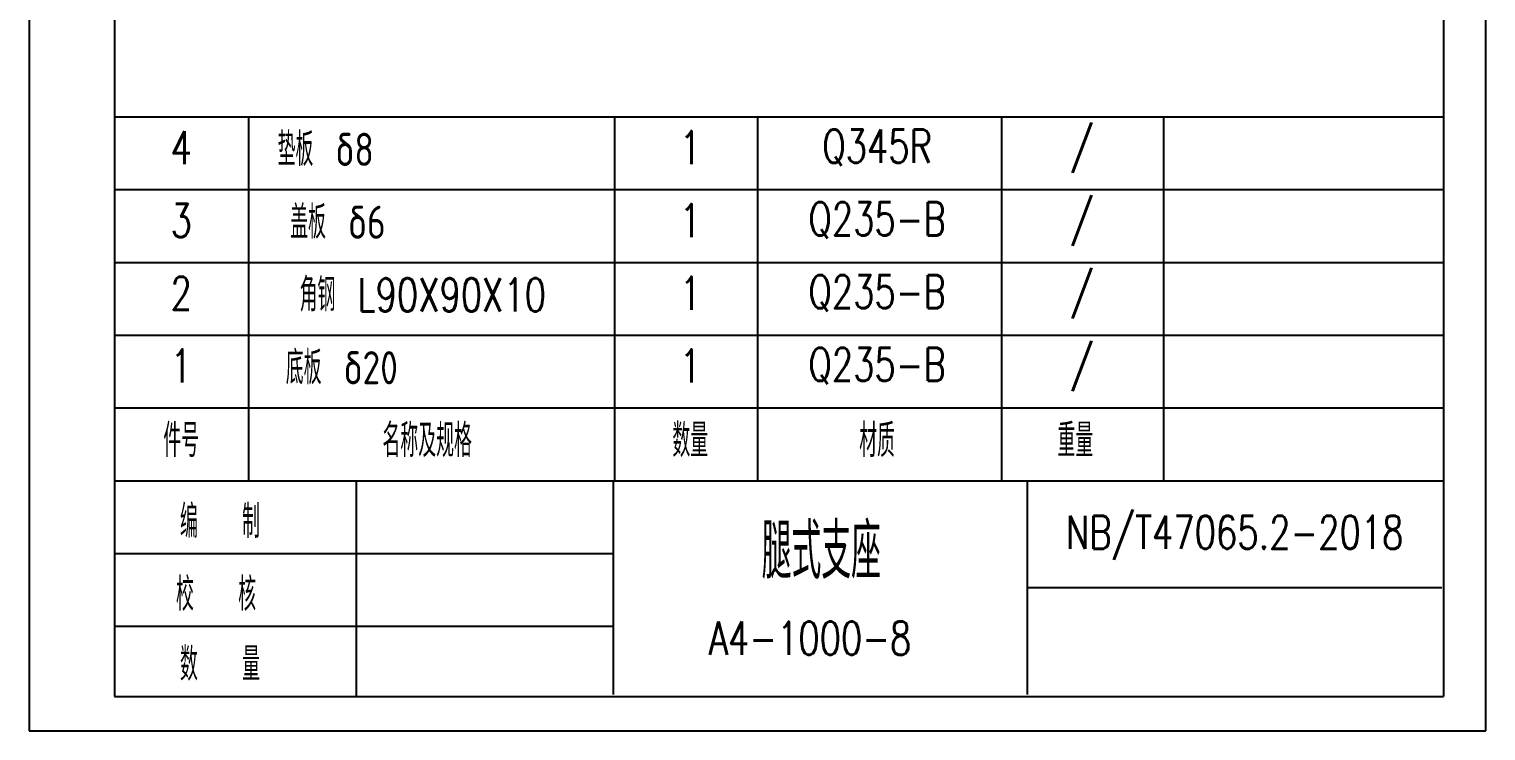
# Model space of a CAD drawing. Header units: millimetres. Extents: x 1541 to 38856, y -668 to 24805.
# Drawn here: x 36859 to 38856, y 17245 to 18207 of the extents above; entities that cross this region are included whole.
import ezdxf
from ezdxf.enums import TextEntityAlignment as Align

# ---------------------------------------------------------------- set-up
doc = ezdxf.new("R2010")
doc.units = ezdxf.units.MM
doc.layers.add('1', color=2, linetype='Continuous')
doc.layers.add('2', color=1, linetype='Continuous')
doc.styles.add('HZ', font='txt.shx', dxfattribs={"width": 0.7, "bigfont": 'gbcbig.shx'})

msp = doc.modelspace()

# ---------------------------------------------------------------- linework, layer by layer
at = {"color": 1, "linetype": 'ByBlock', "lineweight": -3, "ltscale": 0.5}
msp.add_line((36859.05, 20102), (36859.05, 17244.93), dxfattribs=at)
at = {"layer": '1', "color": 1, "linetype": 'ByBlock', "lineweight": -3}
for p, q in [((38855.82, 17244.93), (38855.82, 20102)), ((37159.7, 18086.5), (37159.7, 17587.81)), ((37661.44, 18086.5), (37661.44, 17587.81)), ((37857.44, 18086.5), (37857.44, 17587.81)), ((38191.93, 18086.5), (38191.93, 17587.81)), ((38414.06, 18086.5), (38414.06, 17587.81)), ((36976.08, 17986.77), (38797.52, 17986.77)), ((36976.08, 17887.03), (38797.52, 17887.03)), ((36976.08, 17787.29), (38797.52, 17787.29)), ((36976.08, 17687.55), (38797.52, 17687.55)), ((36976.08, 17587.81), (38797.52, 17587.81)), ((37307.7, 17290.93), (37307.7, 17587.81)), ((36976.08, 17488.07), (37660.02, 17488.07)), ((36976.08, 17388.33), (37660.02, 17388.33)), ((37095.56, 17292.24), (38797.52, 17292.24)), ((36859.05, 17244.93), (38855.82, 17244.93))]:
    msp.add_line(p, q, dxfattribs=at)
at = {"layer": '1', "color": 0, "linetype": 'ByBlock', "lineweight": -3}
for p, q in [((36976.08, 20060.13), (36976.08, 17292.24)), ((38797.52, 20060.13), (38797.52, 17292.24)), ((36976.08, 18086.5), (38797.52, 18086.5)), ((36976.08, 17292.24), (38795.28, 17292.24))]:
    msp.add_line(p, q, dxfattribs=at)
at = {"layer": '2', "color": 1, "linetype": 'ByBlock', "lineweight": -3}
for p, q in [((37660.02, 17294.9), (37660.02, 17587.81)), ((38227.65, 17294.9), (38227.65, 17587.81)), ((38227.65, 17441.35), (38795.28, 17441.35))]:
    msp.add_line(p, q, dxfattribs=at)

# ---------------------------------------------------------------- texts
at = {"layer": '1', "color": 1, "linetype": 'ByBlock', "lineweight": -3, "style": 'HZ', "width": 0.75}
for s, height, p in [('/', 45.41, (38302.23, 18044.22)), ('4', 45.41, (37067.55, 18044.22)), ('1', 45.41, (37765.28, 18044.22)), ('/', 45.41, (38302.23, 17944.48)), ('3', 45.41, (37067.55, 17944.48)), ('盖板 δ6', 45.41, (37282.3, 17944.48)), ('1', 45.41, (37765.28, 17944.48)), ('Q235-B', 45.41, (38021.38, 17944.48)), ('/', 45.41, (38302.23, 17844.74)), ('2', 45.41, (37067.55, 17844.74)), ('角钢 L90X90X10', 45.4104, (37398.68, 17844.74)), ('1', 45.41, (37765.28, 17844.74)), ('Q235-B', 45.41, (38021.38, 17844.74)), ('/', 45.41, (38302.23, 17745)), ('1', 45.41, (37067.55, 17745)), ('底板 δ20', 45.41, (37287.69, 17745)), ('1', 45.41, (37765.28, 17745)), ('Q235-B', 45.41, (38021.38, 17745)), ('件号', 45.41, (37067.55, 17645.26)), ('名称及规格', 45.41, (37404.65, 17645.26)), ('数量', 45.41, (37765.28, 17645.26)), ('材质', 45.41, (38021.38, 17645.26)), ('重量', 45.41, (38293.16, 17645.26)), ('编  制', 45.41, (37120.67, 17534.43)), ('腿式支座', 75.684, (37944.94, 17495.44)), ('NB/T47065.2-2018', 45.4104, (38511.46, 17513.83)), ('校  核', 45.41, (37115.22, 17434.69)), ('数  量', 45.41, (37120.67, 17338.59))]:
    msp.add_text(s, height=height, dxfattribs=at).set_placement(p, align=Align.MIDDLE)
at = {"layer": '1', "color": 3, "linetype": 'ByBlock', "lineweight": -3, "style": 'HZ', "width": 0.75}
for s, p in [('垫板 δ8', (37265.61, 18044.22)), ('Q345R', (38021.38, 18044.22)), ('A4-1000-8', (37929.5, 17371.94))]:
    msp.add_text(s, height=45.41, dxfattribs=at).set_placement(p, align=Align.MIDDLE)

doc.saveas('drawing.dxf')
